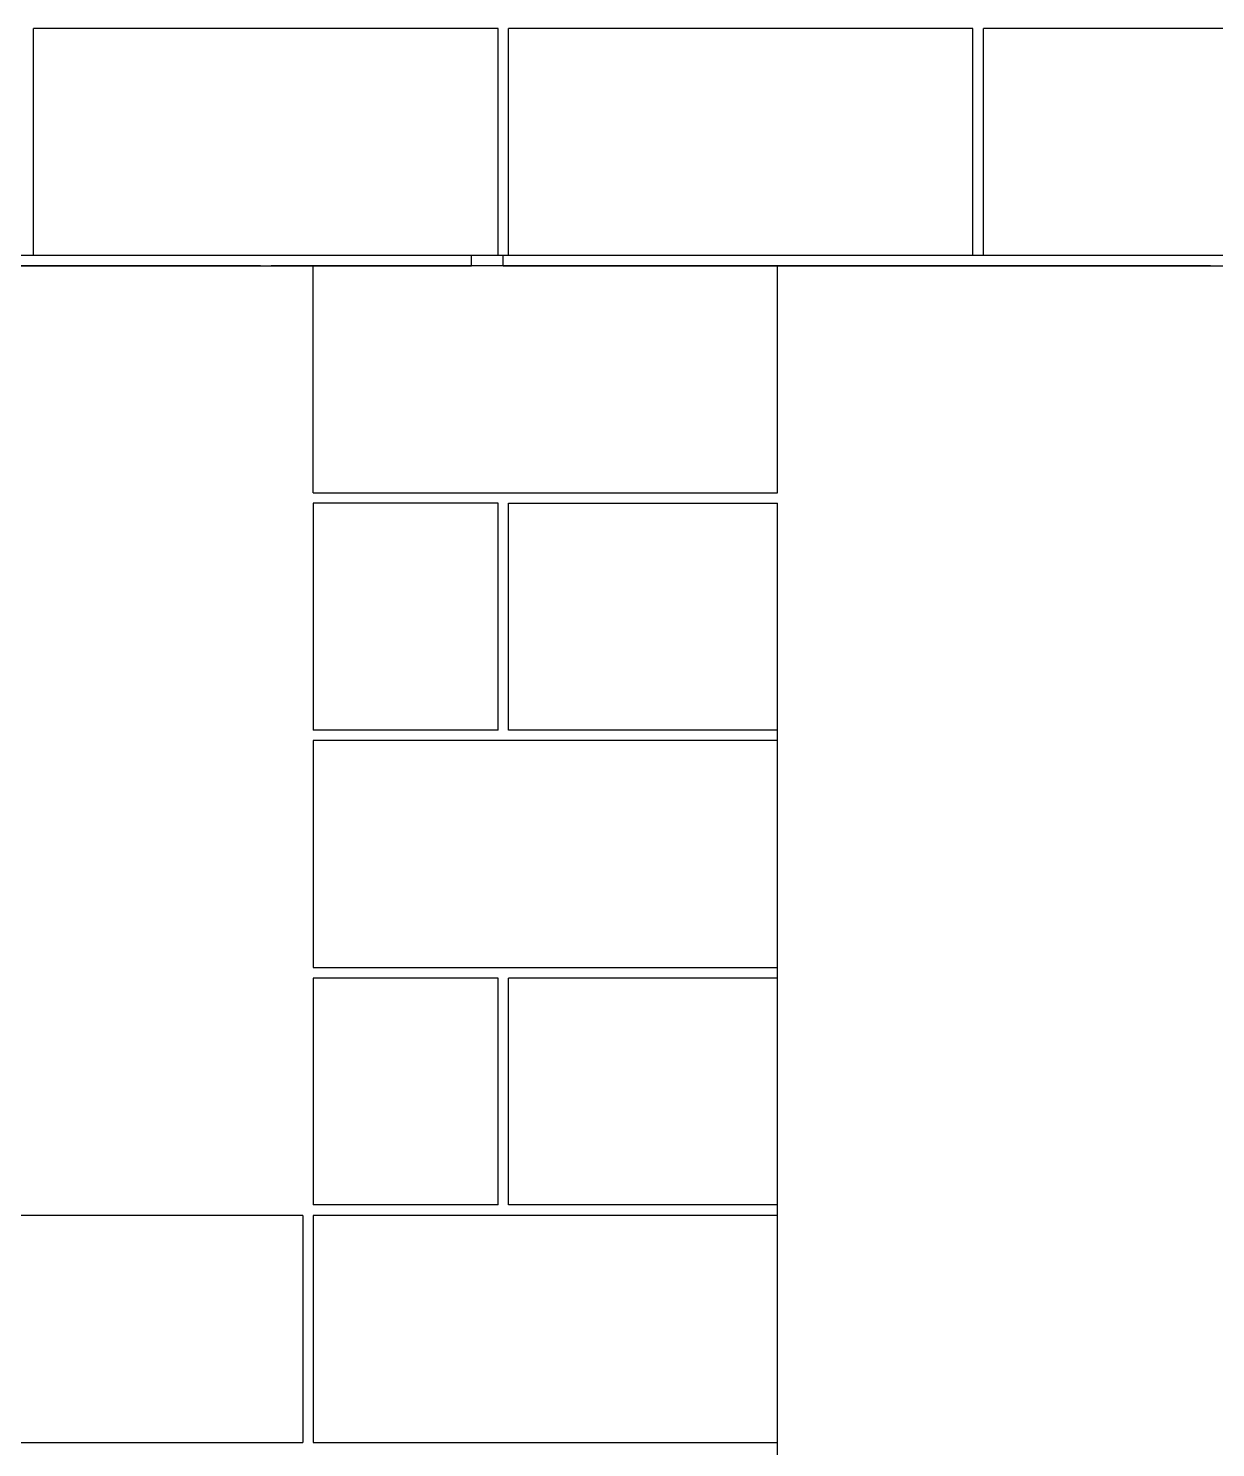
# Model space of a CAD drawing. Header units: millimetres. Extents: x -11841 to 102317, y -68819 to 40378.
# Drawn here: x 72877 to 74002, y 4018 to 5363 of the extents above; entities that cross this region are included whole.
import ezdxf

# ---------------------------------------------------------------- set-up
doc = ezdxf.new("R2010")
doc.units = ezdxf.units.MM

msp = doc.modelspace()

# ---------------------------------------------------------------- linework, layer by layer
for p, q in [((72881.62741914048, 5147.832281707067), (72881.62741914048, 5362.832281707067)), ((73321.62741914048, 5362.832281707067), (72881.62741914048, 5362.832281707067)), ((73321.62741914048, 5147.832281707067), (73321.62741914048, 5362.832281707067)), ((73331.62741914048, 5147.832281707067), (73331.62741914048, 5362.832281707067)), ((73771.62741914048, 5362.832281707067), (73331.62741914048, 5362.832281707067)), ((73771.62741914048, 5147.832281707067), (73771.62741914048, 5362.832281707067)), ((73781.62741914048, 5147.832281707067), (73781.62741914048, 5362.832281707067)), ((74221.62741914048, 5362.832281707067), (73781.62741914048, 5362.832281707067)), ((73106.62741914048, 5147.832281707067), (73546.62741914048, 5147.832281707067)), ((73556.62741914048, 5147.832281707067), (73996.62741914048, 5147.832281707067)), ((73096.62741914048, 5137.832281707067), (72656.62741914048, 5137.832281707067)), ((73546.62741914048, 5137.832281707067), (73106.62741914048, 5137.832281707067)), ((73321.62741914048, 5137.832281707067), (73146.62741914036, 5137.832281707067)), ((73586.62741914036, 5137.832281707067), (73146.62741914036, 5137.832281707067)), ((73546.62741914048, 5137.832281707067), (73331.62741914048, 5137.832281707067)), ((73996.62741914048, 5137.832281707067), (73556.62741914048, 5137.832281707067)), ((73146.62741914036, 4922.832281707067), (73586.62741914045, 4922.832281707067)), ((73321.62741914048, 4697.832281707067), (73321.62741914048, 4912.832281707067)), ((73331.62741914048, 4697.832281707067), (73331.62741914048, 4912.832281707067)), ((73586.62741914036, 2887.832281707089), (73586.62741914048, 4912.832281707065)), ((73321.62741914048, 4697.832281707067), (73146.62741914036, 4697.832281707067)), ((73586.62741914036, 4697.832281707067), (73331.62741914048, 4697.832281707067)), ((73586.62741914036, 4687.832281707067), (73146.62741914036, 4687.832281707067)), ((73146.62741914036, 4472.832281707067), (73586.62741914045, 4472.832281707067)), ((73321.62741914048, 4462.832281707067), (73146.62741914036, 4462.832281707067)), ((73321.62741914048, 4247.832281707067), (73321.62741914048, 4462.832281707067)), ((73546.62741914048, 4462.832281707067), (73331.62741914048, 4462.832281707067)), ((73331.62741914048, 4247.832281707067), (73331.62741914048, 4462.832281707067)), ((73136.62741914038, 4237.832281707068), (72696.62741914029, 4237.832281707068)), ((73321.62741914048, 4247.832281707067), (73146.62741914036, 4247.832281707067)), ((73586.62741914045, 4237.832281707067), (73146.62741914036, 4237.832281707067)), ((73586.62741914036, 4247.832281707067), (73331.62741914048, 4247.832281707067)), ((72696.62741914029, 4022.832281707067), (73136.62741914036, 4022.832281707067)), ((73146.62741914036, 4022.832281707067), (73586.62741914044, 4022.832281707066))]:
    msp.add_line(p, q)
at = {"ltscale": 0.58}
for p, q in [((72446.62741914036, 5148.02997925474), (73296.62741914036, 5147.832281707067)), ((72656.62741914048, 5147.832281707067), (73096.62741914048, 5147.832281707067)), ((72881.62741914048, 5147.832281707067), (73321.62741914048, 5147.832281707067)), ((73296.62741914036, 5137.832281707067), (73296.62741914036, 5147.832281707067)), ((73326.62741914042, 5137.832281707066), (73326.62741914048, 5147.832281707067)), ((73326.62741914048, 5147.832281707067), (74676.62741914048, 5147.832281707067)), ((73331.62741914048, 5147.832281707067), (73771.62741914048, 5147.832281707067)), ((73781.62741914048, 5147.832281707067), (74221.62741914048, 5147.832281707067)), ((72446.62741914036, 5137.832281707067), (73296.62741914036, 5137.832281707067)), ((72646.62741914036, 5137.832281707067), (73146.62741914036, 5137.832281707067)), ((73146.62741914036, 4922.832281707067), (73146.62741914036, 5137.832281707067)), ((73326.62741914042, 5137.832281707066), (74676.62741914042, 5137.832281707066)), ((73586.62741914048, 5137.832281707065), (73546.62741914048, 5137.832281707067)), ((73586.62741914048, 5137.832281707065), (74416.62741914036, 5137.832281707067)), ((73586.62741914045, 4922.832281707067), (73586.62741914048, 5137.832281707065)), ((73321.62741914048, 4912.832281707067), (73146.62741914036, 4912.832281707067)), ((73146.62741914036, 4912.832281707067), (73146.62741914036, 4697.832281707067)), ((73331.62741914048, 4912.832281707067), (73586.62741914048, 4912.832281707065)), ((73146.62741914036, 4687.832281707067), (73146.62741914036, 4472.832281707067)), ((73146.62741914036, 4462.832281707067), (73146.62741914036, 4247.832281707067)), ((73586.62741914048, 4462.832281707065), (73546.62741914048, 4462.832281707067)), ((73136.62741914038, 4237.832281707068), (73136.62741914036, 4022.832281707067)), ((73146.62741914036, 4237.832281707067), (73146.62741914036, 4022.832281707067))]:
    msp.add_line(p, q, dxfattribs=at)

doc.saveas('drawing.dxf')
